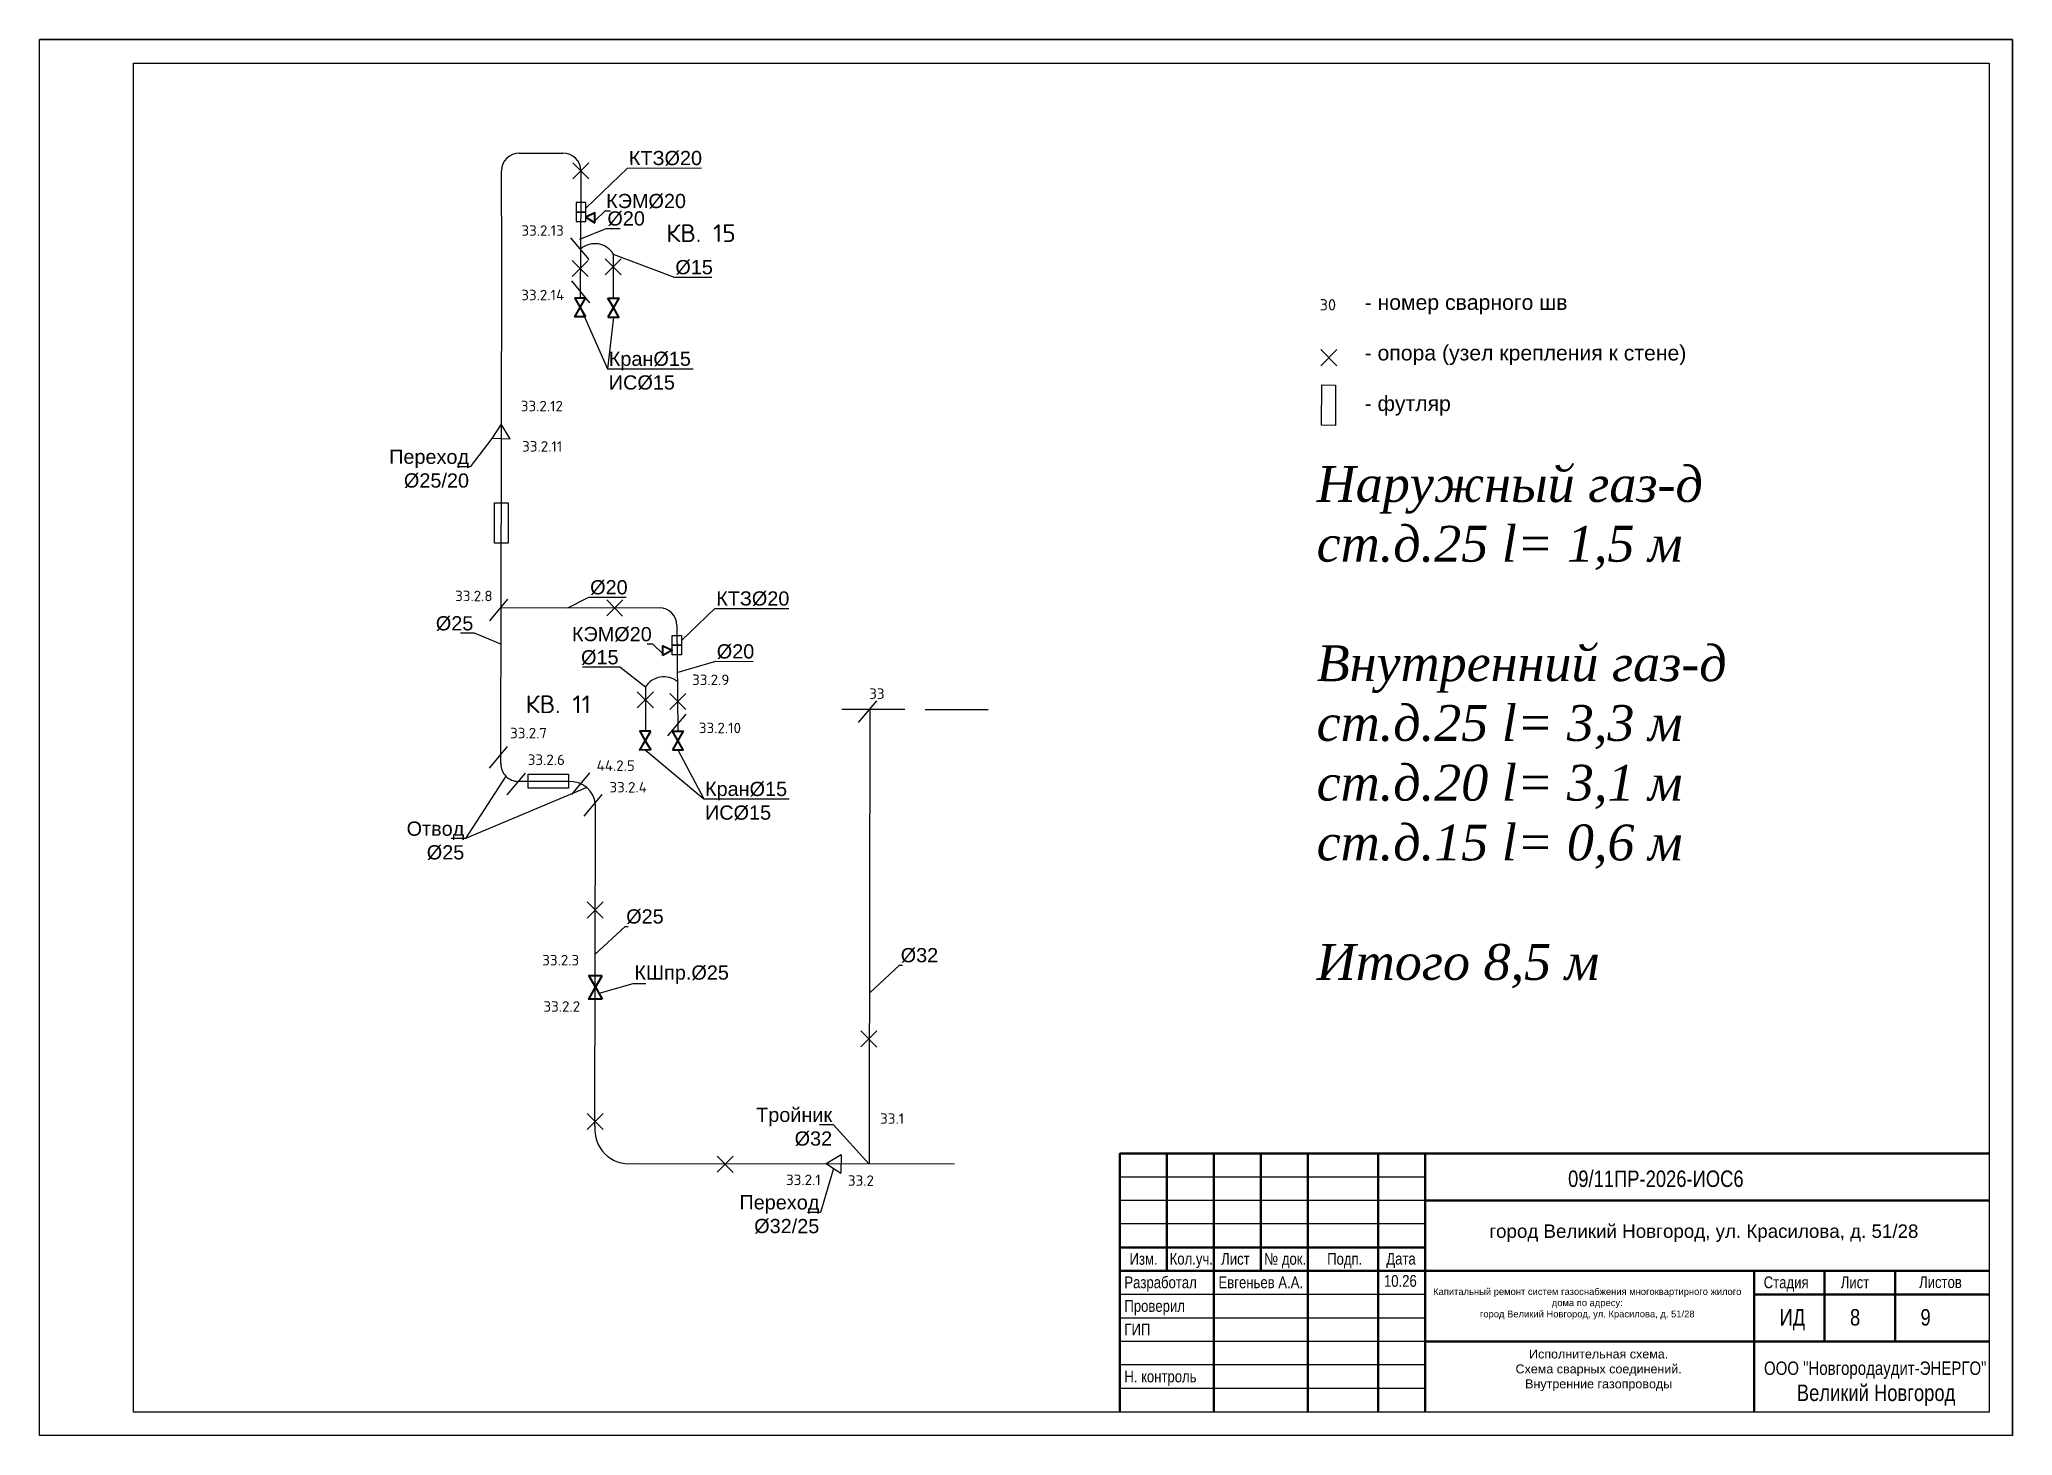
# Model space of a CAD drawing. Header units: inches. Extents: x -6029 to 5084, y 17021 to 24879.
import ezdxf
from ezdxf import colors
from ezdxf.entities.mleader import LeaderData, LeaderLine
from ezdxf.enums import TextEntityAlignment as Align
from ezdxf.math import Vec2, Vec3

# ---------------------------------------------------------------- set-up
doc = ezdxf.new("R2010")
doc.units = ezdxf.units.IN
doc.header["$MEASUREMENT"] = 0
doc.linetypes.add('ACAD_ISO02W100', pattern=[15, 12, -3])
doc.layers.get('0').update_dxf_attribs({"color": 18, "true_color": 0x000000})
for name, color, linetype, lineweight in [('анп Рамка жирная', 7, 'Continuous', 50), ('ГП_Таbлицы', 7, 'Continuous', 50), ('Трубы', 7, 'Continuous', 40)]:
    doc.layers.add(name, color=color, linetype=linetype, lineweight=lineweight)
doc.styles.add('ISO', font='arial.ttf')
doc.styles.add('PROFIL', font='simplex.shx')
doc.styles.get("Standard").update_dxf_attribs({"font": 'arial.ttf'})
doc.mleader_styles.duplicate_entry("Standard", '')

msp = doc.modelspace()

# ---------------------------------------------------------------- linework, layer by layer
at = {"color": 18, "true_color": 0x000000}
for p, q in [((-3326, 24240), (-3080, 24240)), ((-3425, 23633), (-3426, 24140)), ((-2980, 24141), (-2980, 24018)), ((-3427, 22615), (-3425, 23633)), ((-2797, 23670), (-2797, 23424)), ((-3429, 21682), (-3427, 22615)), ((-3431, 20902), (-3429, 21682)), ((-3429, 21682), (-2538, 21680)), ((-2616, 21233), (-2616, 20987)), ((-1510, 21109), (-1154, 21109)), ((-1352, 21108), (-1355, 18752)), ((-1041, 21108), (-686, 21107)), ((-3431, 20803), (-3431, 20902)), ((-3049, 20702), (-3331, 20703)), ((-2900, 18762), (-2897, 20573)), ((-1355, 18752), (-1355, 18549)), ((-875, 18549), (-2688, 18551))]:
    msp.add_line(p, q, dxfattribs=at)
at = {"color": 0}
for p, q in [((-2934, 24095), (-3025, 24186)), ((-2935, 24186), (-3025, 24095)), ((-2980, 24018), (-2983, 23424)), ((-2933, 23641), (-3035, 23763)), ((-2939, 23545), (-3029, 23636)), ((-2939, 23636), (-3029, 23545)), ((-2752, 23554), (-2842, 23645)), ((-2752, 23645), (-2842, 23554)), ((-2929, 23397), (-3031, 23520)), ((1188, 23043), (1278, 23134)), ((1188, 23134), (1278, 23043)), ((-3428, 22714), (-3481, 22633)), ((-3377, 22631), (-3428, 22714)), ((-3377, 22630), (-3480, 22633)), ((-3492, 21606), (-3391, 21729)), ((-2834, 21635), (-2743, 21725)), ((-2834, 21725), (-2744, 21634)), ((-2438, 21580), (-2434, 20986)), ((-2571, 21208), (-2662, 21117)), ((-2571, 21117), (-2662, 21207)), ((-2479, 21108), (-2388, 21198)), ((-2479, 21198), (-2388, 21108)), ((-1415, 21034), (-1313, 21157)), ((-2489, 20960), (-2387, 21082)), ((-3494, 20777), (-3392, 20899)), ((-3394, 20627), (-3292, 20749)), ((-3031, 20629), (-2929, 20751)), ((-2961, 20507), (-2859, 20629)), ((-2944, 19934), (-2853, 20025)), ((-2944, 20025), (-2854, 19934)), ((-1403, 19208), (-1312, 19298)), ((-1403, 19298), (-1312, 19207)), ((-2944, 18744), (-2853, 18834)), ((-2944, 18834), (-2854, 18744)), ((-2212, 18503), (-2121, 18593)), ((-2212, 18593), (-2122, 18502)), ((-1513, 18600), (-1597, 18550)), ((-1513, 18600), (-1515, 18497)), ((-1596, 18550), (-1515, 18497))]:
    msp.add_line(p, q, dxfattribs=at)
for points in [[(-2952, 23962), (-3006, 23962), (-3006, 23908), (-2952, 23908)], [(-2952, 23908), (-3006, 23908), (-3006, 23854), (-2952, 23854)], [(1193, 22708), (1194, 22935), (1272, 22934), (1271, 22707)], [(-3466, 22044), (-3466, 22271), (-3388, 22271), (-3388, 22044)], [(-2466, 21524), (-2412, 21524), (-2412, 21470), (-2466, 21470)], [(-2466, 21470), (-2412, 21470), (-2412, 21416), (-2466, 21416)], [(-3049, 20665), (-3276, 20665), (-3276, 20743), (-3049, 20743)]]:
    msp.add_lwpolyline(points, close=True, dxfattribs=at)
at = {"color": 0, "lineweight": 40}
for points in [[(-2900, 23848), (-2900, 23904), (-2951, 23879)], [(-2953, 23423), (-3014, 23423), (-2984, 23371)], [(-2953, 23318), (-3014, 23318), (-2984, 23371)], [(-2827, 23423), (-2766, 23423), (-2796, 23370)], [(-2827, 23317), (-2766, 23317), (-2796, 23370)], [(-2517, 21411), (-2517, 21466), (-2466, 21442)], [(-2586, 20985), (-2647, 20985), (-2617, 20932)], [(-2586, 20880), (-2647, 20879), (-2617, 20932)], [(-2464, 20986), (-2403, 20986), (-2434, 20933)], [(-2464, 20880), (-2403, 20880), (-2434, 20933)], [(-2859, 19609), (-2935, 19609), (-2897, 19544)], [(-2859, 19478), (-2935, 19478), (-2897, 19544)]]:
    msp.add_lwpolyline(points, close=True, dxfattribs=at)
at = {"color": 18, "true_color": 0x000000}
for centre, radius, start, end in [((-3326, 24140), 100, 90.1262, 180.1262), ((-3080, 24140), 100, 0.1262, 90.1262), ((-2538, 21580), 100, 0.3825, 89.8738), ((-3331, 20803), 100, 179.8738, 269.8738), ((-3039, 20559), 143, 5.3954, 93.765), ((-2709, 18743), 192, 174.3142, 276.3203)]:
    msp.add_arc(centre, radius, start, end, dxfattribs=at)
at = {"color": 0}
for centre, start, end in [((-2901, 23608), 30.9646, 129.7435), ((-2512, 21170), 50.2565, 149.0354)]:
    msp.add_arc(centre, 122, start, end, dxfattribs=at)
at = {"layer": 'анп Рамка жирная', "color": 7, "lineweight": 30, "ltscale": 0.001}
for p, q in [((-6029, 24879), (5084, 24879)), ((-6029, 17021), (-6029, 24879)), ((5084, 24879), (-6029, 24879)), ((5084, 24879), (5084, 17021)), ((-5500, 17153), (-5500, 24747)), ((-5500, 24747), (4952, 24747)), ((4952, 24747), (4952, 17153)), ((4952, 17153), (-5500, 17153)), ((5084, 17021), (-6029, 17021))]:
    msp.add_line(p, q, dxfattribs=at)
at = {"layer": 'анп Рамка жирная', "color": 0, "lineweight": 30, "ltscale": 0.001}
msp.add_line((5084, 17021), (5084, 24879), dxfattribs=at)
at = {"layer": 'ГП_Таbлицы', "color": 7}
for p, q in [((322, 18608), (322, 17947)), ((586, 18608), (586, 17153)), ((851, 18608), (851, 17947)), ((1115, 18608), (1115, 17153)), ((1512, 18608), (1512, 17153)), ((1777, 18608), (1777, 17153)), ((1777, 18344), (4952, 18344)), ((1777, 18079), (57, 18079)), ((57, 17947), (4952, 17947)), ((3629, 17947), (3629, 17153)), ((4026, 17947), (4026, 17550)), ((4423, 17947), (4423, 17550)), ((3629, 17815), (4952, 17815)), ((1777, 17550), (4952, 17550))]:
    msp.add_line(p, q, dxfattribs=at)
at = {"layer": 'ГП_Таbлицы', "color": 7, "lineweight": -3}
for p, q in [((1777, 18476), (57, 18476)), ((1777, 18344), (57, 18344)), ((1777, 18212), (57, 18212)), ((1777, 17815), (57, 17815)), ((1777, 17682), (57, 17682)), ((1777, 17550), (57, 17550)), ((1777, 17418), (57, 17418)), ((1777, 17285), (57, 17285))]:
    msp.add_line(p, q, dxfattribs=at)
at = {"layer": 'ГП_Таbлицы', "color": 7}
msp.add_lwpolyline([(57, 17153), (57, 18608), (4952, 18608)], dxfattribs=at)

# ---------------------------------------------------------------- texts
at = {"color": 0, "style": 'PROFIL'}
for s, height, rotation, p in [('33.2.13', 59, 0.1262, (-3195, 23804)), ('КВ. 15', 100, 0.1262, (-2303, 23789)), ('33.2.14', 59, 0.1262, (-3194, 23441)), ('33.2.12', 59, 359.8738, (-3199, 22816)), ('33.2.11', 59, 359.8738, (-3197, 22589)), ('33.2.8', 59, 359.8738, (-3582, 21747)), ('33.2.9', 59, 359.8738, (-2248, 21275)), ('33', 59, 359.8738, (-1312, 21197)), ('КВ. 11', 100, 359.8738, (-3107, 21137)), ('33.2.7', 59, 359.8738, (-3274, 20975)), ('33.2.10', 59, 359.8738, (-2196, 21004)), ('33.2.6', 59, 359.8738, (-3174, 20825)), ('44.2.5', 59, 359.8738, (-2783, 20792)), ('33.2.4', 59, 359.8738, (-2713, 20670)), ('33.1', 59, 359.8738, (-1226, 18805)), ('33.2.1', 59, 359.8738, (-1726, 18460)), ('33.2', 59, 359.8738, (-1402, 18456))]:
    msp.add_text(s, height=height, rotation=rotation, dxfattribs=at).set_placement(p, align=Align.MIDDLE)
for s, height, p in [('30', 63.9, (1228, 23386)), ('33.2.3', 59, (-3093, 19697)), ('33.2.2', 59, (-3087, 19436))]:
    msp.add_text(s, height=height, dxfattribs=at).set_placement(p, align=Align.MIDDLE)
at = {"insert": (938, 23585), "char_height": 85.38, "attachment_point": 1}
msp.add_mtext_dynamic_manual_height_columns('\\P               - номер сварного шв\\P\\P               - опора (узел крепления к стене)\\P\\P               - футляр', width=4332.81, gutter_width=2.67, heights=[-823], dxfattribs=at)
at = {"lineweight": 25, "insert": (1165, 22478), "char_height": 201.74, "width": 3302.93, "attachment_point": 1}
msp.add_mtext('{\\fTimes New Roman|b0|i1|c204|p18;Наружный газ-д\\Pст.д.25 \\fTimes New Roman|b0|i1|c0|p18;l= \\fTimes New Roman|b0|i1|c204|p18;1,5 м\\P\\PВнутренний газ-д\\Pст.д.25 l= 3,3 м\\Pст.д.20 l= 3,1 м\\Pст.д.15 l= 0,6 м\\P\\PИтого 8,5 м}', dxfattribs=at)
at = {"layer": 'ГП_Таbлицы', "color": 7, "style": 'ISO', "width": 0.8}
for s, height, p in [('09/11ПР-2026-ИОС6', 92.61, (2581, 18420)), ('Изм.', 66.1, (111, 17982)), ('Кол.уч.', 66.1, (337, 17983)), ('Лист', 66.1, (627, 17982)), ('№ док.', 66.1, (869, 17982)), ('Подп.', 66.1, (1224, 17982)), ('Дата', 66.1, (1557, 17983)), ('Разработал', 66.1, (82, 17850)), ('Евгеньев А.А.', 66.15, (612, 17850)), ('10.26', 66.1, (1544, 17858)), ('Стадия', 66.1, (3683, 17850)), ('Лист', 66.1, (4117, 17850)), ('Листов', 66.1, (4558, 17851)), ('Проверил', 66.1, (82, 17717)), ('ИД', 92.6, (3772, 17640)), ('8', 92.6, (4169, 17640)), ('9', 92.6, (4566, 17640)), ('ГИП', 66.1, (82, 17585)), ('Н. контроль', 66.15, (82, 17320))]:
    msp.add_text(s, height=height, dxfattribs=at).set_placement(p)
for s, height, p in [('ООО "Новгородаудит-ЭНЕРГО"', 75.6, (4311, 17362)), ('Великий Новгород', 92.61, (4316, 17215))]:
    msp.add_text(s, height=height, dxfattribs=at).set_placement(p, align=Align.CENTER)
at = {"layer": 'Трубы', "linetype": 'ACAD_ISO02W100', "attachment_point": 1}
for s, width, heights, insert, char_height in [('\\pxt26;город Великий Новгород, ул. Красилова, д. 51/28', 3046.88, [-99.1], (2137, 18209), 75.6), ('\\pxa0.66667,sm1,qc;Капитальный ремонт систем газоснабжения многоквартирного жилого дома по адресу:\\P\\pa0.25,s*,t26;город Великий Новгород, ул. Красилова, д. 51/28', 1770, [-202], (1804, 17850), 37.8), ('\\pxa0.66667,sm1,qc;Исполнительная схема.\\PСхема сварных соединений.\\PВнутренние газопроводы', 1916.71, [-303], (1795, 17505), 50.4)]:
    msp.add_mtext_dynamic_manual_height_columns(s, width=width, gutter_width=3.15, heights=heights, dxfattribs=dict(at, insert=insert, char_height=char_height))

# ---------------------------------------------------------------- leaders
at = {"color": 0}
ml = msp.add_multileader_mtext('', dxfattribs=at)
ml.set_content('КТЗ%%C20')
ml.set_leader_properties(color=256)
ml.build(insert=Vec2(0, 0))
ml.multileader.update_dxf_attribs({"has_dogleg": 0, "text_left_attachment_type": 6, "text_right_attachment_type": 6, "dogleg_length": 2, "arrow_head_size": 0})
ctx = ml.context
ctx.base_point, ctx.char_height, ctx.arrow_head_size, ctx.landing_gap_size, ctx.plane_origin, ctx.plane_x_axis, ctx.plane_y_axis = Vec3(-2716, 24156), 80, 0, 6.45, Vec3(-2432, 23988), Vec3(1, 0.000745, 0), Vec3(-0.000745, 1, 0)
ctx.left_attachment, ctx.right_attachment = 6, 6
notes = []
notes.append((ctx, [(1, (1, 1, 0), (-2718, 24156), (1, 0.000745, 0), 2, [(0, [(-2952, 23930)], 0, [])])]))
ctx.mtext.insert, ctx.mtext.text_direction, ctx.mtext.rotation, ctx.mtext.width, ctx.mtext.defined_height, ctx.mtext.flow_direction = Vec3(-2709, 24252), Vec3(1, 0.000745, 0), 0.000745, 419.1, 0.431, 5
ml = msp.add_multileader_mtext('', dxfattribs=at)
ml.set_content('КЭМ%%C20')
ml.set_leader_properties(color=256)
ml.build(insert=Vec2(0, 0))
ml.multileader.update_dxf_attribs({"has_dogleg": 0, "text_left_attachment_type": 6, "text_right_attachment_type": 6, "dogleg_length": 2, "arrow_head_size": 0})
ctx = ml.context
ctx.base_point, ctx.char_height, ctx.arrow_head_size, ctx.landing_gap_size, ctx.plane_origin, ctx.plane_x_axis, ctx.plane_y_axis = Vec3(-2843, 23914), 80, 0, 6.45, Vec3(-1088, 23764), Vec3(1, 0.000745, 0), Vec3(-0.000745, 1, 0)
ctx.left_attachment, ctx.right_attachment = 6, 6
notes.append((ctx, [(1, (1, 1, 0), (-2845, 23914), (1, 0.000745, 0), 2, [(0, [(-2900, 23858)], 0, [])])]))
ctx.mtext.insert, ctx.mtext.text_direction, ctx.mtext.rotation, ctx.mtext.width, ctx.mtext.defined_height, ctx.mtext.flow_direction = Vec3(-2837, 24010), Vec3(1, 0.000745, 0), 0.000745, 24.57, 12.2, 5
ml = msp.add_multileader_mtext('', dxfattribs=at)
ml.set_content('%%C20')
ml.set_leader_properties(color=256)
ml.build(insert=Vec2(0, 0))
ml.multileader.update_dxf_attribs({"has_dogleg": 0, "text_left_attachment_type": 6, "text_right_attachment_type": 6, "dogleg_length": 2, "arrow_head_size": 0})
ctx = ml.context
ctx.base_point, ctx.char_height, ctx.arrow_head_size, ctx.landing_gap_size, ctx.plane_origin, ctx.plane_x_axis, ctx.plane_y_axis = Vec3(-2837, 23816), 80, 0, 6.45, Vec3(-2393, 23153), Vec3(1, 0.000745, 0), Vec3(-0.000745, 1, 0)
ctx.left_attachment, ctx.right_attachment = 6, 6
notes.append((ctx, [(1, (1, 1, 0), (-2839, 23816), (1, 0.000745, 0), 2, [(1, [(-2985, 23756)], 0, [])])]))
ctx.mtext.insert, ctx.mtext.text_direction, ctx.mtext.rotation, ctx.mtext.width, ctx.mtext.defined_height, ctx.mtext.flow_direction = Vec3(-2830, 23912), Vec3(1, 0.000745, 0), 0.000745, 71.66, 96, 5
ml = msp.add_multileader_mtext('', dxfattribs=at)
ml.set_content('%%C15')
ml.set_leader_properties(color=256)
ml.build(insert=Vec2(0, 0))
ml.multileader.update_dxf_attribs({"has_dogleg": 0, "text_left_attachment_type": 6, "text_right_attachment_type": 6, "dogleg_length": 2, "arrow_head_size": 0})
ctx = ml.context
ctx.base_point, ctx.char_height, ctx.arrow_head_size, ctx.landing_gap_size, ctx.plane_origin, ctx.plane_x_axis, ctx.plane_y_axis = Vec3(-2453, 23542), 80, 0, 6.45, Vec3(-2948, 23669), Vec3(1, -0.000745, 0), Vec3(0.000745, 1, 0)
ctx.left_attachment, ctx.right_attachment = 6, 6
notes.append((ctx, [(0, (1, 1, 0), (-2455, 23542), (1, -0.000745, 0), 2, [(0, [(-2797, 23671)], 0, [])])]))
ctx.mtext.insert, ctx.mtext.text_direction, ctx.mtext.rotation, ctx.mtext.flow_direction = Vec3(-2447, 23638), Vec3(1, -0.000745, 0), 6.28244, 5
ml = msp.add_multileader_mtext('', dxfattribs=at)
ml.set_content('Кран%%C15\\PИС%%C15')
ml.set_leader_properties(color=256)
ml.build(insert=Vec2(0, 0))
ml.multileader.update_dxf_attribs({"has_dogleg": 0, "text_left_attachment_type": 6, "text_right_attachment_type": 6, "dogleg_length": 2, "arrow_head_size": 0})
ctx = ml.context
ctx.base_point, ctx.char_height, ctx.arrow_head_size, ctx.landing_gap_size, ctx.plane_origin, ctx.plane_x_axis, ctx.plane_y_axis = Vec3(-2829, 23026), 80, 0, 6.45, Vec3(-2309, 22876), Vec3(1, 0.000745, 0), Vec3(-0.000745, 1, 0)
ctx.left_attachment, ctx.right_attachment = 6, 6
notes.append((ctx, [(1, (1, 1, 0), (-2831, 23026), (1, 0.000745, 0), 2, [(0, [(-2975, 23356)], 0, []), (1, [(-2796, 23317)], 0, [])])]))
ctx.mtext.insert, ctx.mtext.text_direction, ctx.mtext.rotation, ctx.mtext.width, ctx.mtext.defined_height, ctx.mtext.flow_direction = Vec3(-2822, 23122), Vec3(1, 0.000745, 0), 0.000745, 1277.78, 215, 5
ml = msp.add_multileader_mtext('', dxfattribs=at)
ml.set_content('\tПереход\\P%%C25/20')
ml.set_leader_properties(color=256)
ml.build(insert=Vec2(0, 0))
ml.multileader.update_dxf_attribs({"has_dogleg": 0, "text_left_attachment_type": 6, "text_right_attachment_type": 6, "dogleg_length": 2, "arrow_head_size": 0})
ctx = ml.context
ctx.base_point, ctx.char_height, ctx.arrow_head_size, ctx.landing_gap_size, ctx.plane_origin, ctx.plane_x_axis, ctx.plane_y_axis = Vec3(-4054, 22475), 80, 0, 6.45, Vec3(-4513, 22718), Vec3(0.999998, -0.002203, 0), Vec3(0.002203, 0.999998, 0)
ctx.left_attachment, ctx.right_attachment, ctx.text_align_type = 6, 6, 2
notes.append((ctx, [(1, (1, 1, 0), (-3601, 22474), (-0.999998, 0.002203, 0), 2, [(0, [(-3480, 22633)], 0, [])])]))
ctx.mtext.insert, ctx.mtext.text_direction, ctx.mtext.rotation, ctx.mtext.width, ctx.mtext.alignment, ctx.mtext.flow_direction = Vec3(-3609, 22570), Vec3(0.999998, -0.002203, 0), 6.280982, 65.22, 3, 5
ml = msp.add_multileader_mtext('', dxfattribs=at)
ml.set_content('%%C20')
ml.set_leader_properties(color=256)
ml.build(insert=Vec2(0, 0))
ml.multileader.update_dxf_attribs({"has_dogleg": 0, "text_left_attachment_type": 6, "text_right_attachment_type": 6, "dogleg_length": 2, "arrow_head_size": 0})
ctx = ml.context
ctx.base_point, ctx.char_height, ctx.arrow_head_size, ctx.landing_gap_size, ctx.plane_origin, ctx.plane_x_axis, ctx.plane_y_axis = Vec3(-2934, 21740), 80, 0, 6.45, Vec3(-3905, 21077), Vec3(1, -0.000745, 0), Vec3(0.000745, 1, 0)
ctx.left_attachment, ctx.right_attachment = 6, 6
notes.append((ctx, [(0, (1, 1, 0), (-2936, 21740), (1, -0.000745, 0), 2, [(1, [(-3052, 21681)], 0, [])])]))
ctx.mtext.insert, ctx.mtext.text_direction, ctx.mtext.rotation, ctx.mtext.width, ctx.mtext.defined_height, ctx.mtext.flow_direction = Vec3(-2927, 21836), Vec3(1, -0.000745, 0), 6.28244, 612.02, 6.73, 5
ml = msp.add_multileader_mtext('', dxfattribs=at)
ml.set_content('КТЗ%%C20')
ml.set_leader_properties(color=256)
ml.build(insert=Vec2(0, 0))
ml.multileader.update_dxf_attribs({"has_dogleg": 0, "text_left_attachment_type": 6, "text_right_attachment_type": 6, "dogleg_length": 2, "arrow_head_size": 0})
ctx = ml.context
ctx.base_point, ctx.char_height, ctx.arrow_head_size, ctx.landing_gap_size, ctx.plane_origin, ctx.plane_x_axis, ctx.plane_y_axis = Vec3(-2224, 21677), 80, 0, 6.45, Vec3(-2986, 21550), Vec3(1, -0.000745, 0), Vec3(0.000745, 1, 0)
ctx.left_attachment, ctx.right_attachment = 6, 6
notes.append((ctx, [(0, (1, 1, 0), (-2226, 21677), (1, -0.000745, 0), 2, [(0, [(-2412, 21497)], 0, [])])]))
ctx.mtext.insert, ctx.mtext.text_direction, ctx.mtext.rotation, ctx.mtext.width, ctx.mtext.defined_height, ctx.mtext.flow_direction = Vec3(-2217, 21773), Vec3(1, -0.000745, 0), 6.28244, 419.1, 0.431, 5
ml = msp.add_multileader_mtext('', dxfattribs=at)
ml.set_content('%%C25')
ml.set_leader_properties(color=256)
ml.build(insert=Vec2(0, 0))
ml.multileader.update_dxf_attribs({"has_dogleg": 0, "text_left_attachment_type": 6, "text_right_attachment_type": 6, "dogleg_length": 2, "arrow_head_size": 0})
ctx = ml.context
ctx.base_point, ctx.char_height, ctx.arrow_head_size, ctx.landing_gap_size, ctx.plane_origin, ctx.plane_x_axis, ctx.plane_y_axis = Vec3(-3794, 21537), 80, 0, 6.45, Vec3(-4023, 20873), Vec3(1, -0.000745, 0), Vec3(0.000745, 1, 0)
ctx.left_attachment, ctx.right_attachment, ctx.text_align_type = 6, 6, 2
notes.append((ctx, [(1, (1, 1, 0), (-3577, 21537), (-1, 0.000745, 0), 2, [(1, [(-3430, 21476)], 0, [])])]))
ctx.mtext.insert, ctx.mtext.text_direction, ctx.mtext.rotation, ctx.mtext.width, ctx.mtext.defined_height, ctx.mtext.alignment, ctx.mtext.flow_direction = Vec3(-3585, 21633), Vec3(1, -0.000745, 0), 6.28244, 71.66, 96, 3, 5
ml = msp.add_multileader_mtext('', dxfattribs=at)
ml.set_content('КЭМ%%C20')
ml.set_leader_properties(color=256)
ml.build(insert=Vec2(0, 0))
ml.multileader.update_dxf_attribs({"has_dogleg": 0, "text_left_attachment_type": 6, "text_right_attachment_type": 6, "dogleg_length": 2, "arrow_head_size": 0})
ctx = ml.context
ctx.base_point, ctx.char_height, ctx.arrow_head_size, ctx.landing_gap_size, ctx.plane_origin, ctx.plane_x_axis, ctx.plane_y_axis = Vec3(-3023, 21477), 80, 0, 6.45, Vec3(-4330, 21327), Vec3(1, -0.000745, 0), Vec3(0.000745, 1, 0)
ctx.left_attachment, ctx.right_attachment, ctx.text_align_type = 6, 6, 2
notes.append((ctx, [(1, (1, 1, 0), (-2572, 21476), (-1, 0.000745, 0), 2, [(0, [(-2517, 21421)], 0, [])])]))
ctx.mtext.insert, ctx.mtext.text_direction, ctx.mtext.rotation, ctx.mtext.width, ctx.mtext.defined_height, ctx.mtext.alignment, ctx.mtext.flow_direction = Vec3(-2580, 21572), Vec3(1, -0.000745, 0), 6.28244, 24.57, 12.2, 3, 5
ml = msp.add_multileader_mtext('', dxfattribs=at)
ml.set_content('%%C20')
ml.set_leader_properties(color=256)
ml.build(insert=Vec2(0, 0))
ml.multileader.update_dxf_attribs({"has_dogleg": 0, "text_left_attachment_type": 6, "text_right_attachment_type": 6, "dogleg_length": 2, "arrow_head_size": 0})
ctx = ml.context
ctx.base_point, ctx.char_height, ctx.arrow_head_size, ctx.landing_gap_size, ctx.plane_origin, ctx.plane_x_axis, ctx.plane_y_axis = Vec3(-2220, 21379), 80, 0, 6.45, Vec3(-3024, 20715), Vec3(1, -0.000745, 0), Vec3(0.000745, 1, 0)
ctx.left_attachment, ctx.right_attachment = 6, 6
notes.append((ctx, [(0, (1, 1, 0), (-2222, 21379), (1, -0.000745, 0), 2, [(1, [(-2432, 21318)], 0, [])])]))
ctx.mtext.insert, ctx.mtext.text_direction, ctx.mtext.rotation, ctx.mtext.width, ctx.mtext.defined_height, ctx.mtext.flow_direction = Vec3(-2214, 21475), Vec3(1, -0.000745, 0), 6.28244, 445.04, 95.7, 5
ml = msp.add_multileader_mtext('', dxfattribs=at)
ml.set_content('%%C15')
ml.set_leader_properties(color=256)
ml.build(insert=Vec2(0, 0))
ml.multileader.update_dxf_attribs({"has_dogleg": 0, "text_left_attachment_type": 6, "text_right_attachment_type": 6, "dogleg_length": 2, "arrow_head_size": 0})
ctx = ml.context
ctx.base_point, ctx.char_height, ctx.arrow_head_size, ctx.landing_gap_size, ctx.plane_origin, ctx.plane_x_axis, ctx.plane_y_axis = Vec3(-2976, 21346), 80, 0, 6.45, Vec3(-2465, 21232), Vec3(1, 0.000745, 0), Vec3(-0.000745, 1, 0)
ctx.left_attachment, ctx.right_attachment, ctx.text_align_type = 6, 6, 2
notes.append((ctx, [(0, (1, 1, 0), (-2758, 21346), (-1, -0.000745, 0), 2, [(0, [(-2616, 21233)], 0, [])])]))
ctx.mtext.insert, ctx.mtext.text_direction, ctx.mtext.rotation, ctx.mtext.alignment, ctx.mtext.flow_direction = Vec3(-2767, 21442), Vec3(1, 0.000745, 0), 0.000745, 3, 5
ml = msp.add_multileader_mtext('', dxfattribs=at)
ml.set_content('Кран%%C15\\PИС%%C15')
ml.set_leader_properties(color=256)
ml.build(insert=Vec2(0, 0))
ml.multileader.update_dxf_attribs({"has_dogleg": 0, "text_left_attachment_type": 6, "text_right_attachment_type": 6, "dogleg_length": 2, "arrow_head_size": 0})
ctx = ml.context
ctx.base_point, ctx.char_height, ctx.arrow_head_size, ctx.landing_gap_size, ctx.plane_origin, ctx.plane_x_axis, ctx.plane_y_axis = Vec3(-2287, 20605), 80, 0, 6.45, Vec3(-3109, 20438), Vec3(1, -0.000745, 0), Vec3(0.000745, 1, 0)
ctx.left_attachment, ctx.right_attachment = 6, 6
notes.append((ctx, [(0, (1, 1, 0), (-2289, 20605), (1, -0.000745, 0), 2, [(0, [(-2434, 20880)], 0, []), (1, [(-2617, 20880)], 0, [])])]))
ctx.mtext.insert, ctx.mtext.text_direction, ctx.mtext.rotation, ctx.mtext.width, ctx.mtext.defined_height, ctx.mtext.flow_direction = Vec3(-2280, 20701), Vec3(1, -0.000745, 0), 6.28244, 1277.78, 215, 5
ml = msp.add_multileader_mtext('', dxfattribs=at)
ml.set_content('Отвод %%C25')
ml.set_leader_properties(color=256)
ml.build(insert=Vec2(0, 0))
ml.multileader.update_dxf_attribs({"has_dogleg": 0, "text_left_attachment_type": 6, "text_right_attachment_type": 6, "dogleg_length": 2, "arrow_head_size": 0})
ctx = ml.context
ctx.base_point, ctx.char_height, ctx.arrow_head_size, ctx.landing_gap_size, ctx.plane_origin, ctx.plane_x_axis, ctx.plane_y_axis = Vec3(-3959, 20382), 80, 0, 6.45, Vec3(-3994, 20130), Vec3(1, -0.000745, 0), Vec3(0.000745, 1, 0)
ctx.left_attachment, ctx.right_attachment, ctx.text_align_type = 6, 6, 2
notes.append((ctx, [(1, (1, 1, 0), (-3628, 20381), (-1, 0.000745, 0), 2, [(1, [(-3402, 20732)], 0, []), (0, [(-2946, 20668)], 0, [])])]))
ctx.mtext.insert, ctx.mtext.text_direction, ctx.mtext.rotation, ctx.mtext.width, ctx.mtext.defined_height, ctx.mtext.alignment, ctx.mtext.flow_direction = Vec3(-3636, 20477), Vec3(1, -0.000745, 0), 6.28244, 71.82, 311, 3, 5
ml = msp.add_multileader_mtext('', dxfattribs=at)
ml.set_content('%%C25')
ml.set_leader_properties(color=256)
ml.build(insert=Vec2(0, 0))
ml.multileader.update_dxf_attribs({"has_dogleg": 0, "text_left_attachment_type": 6, "text_right_attachment_type": 6, "dogleg_length": 2, "arrow_head_size": 0})
ctx = ml.context
ctx.base_point, ctx.char_height, ctx.arrow_head_size, ctx.landing_gap_size, ctx.plane_origin, ctx.plane_x_axis, ctx.plane_y_axis = Vec3(-2730, 19887), 80, 0, 6.45, Vec3(-3341, 19752), Vec3(1, -0.000745, 0), Vec3(0.000745, 1, 0)
ctx.left_attachment, ctx.right_attachment = 6, 6
notes.append((ctx, [(0, (1, 1, 0), (-2732, 19887), (1, -0.000745, 0), 2, [(0, [(-2898, 19731)], 0, [])])]))
ctx.mtext.insert, ctx.mtext.text_direction, ctx.mtext.rotation, ctx.mtext.width, ctx.mtext.flow_direction = Vec3(-2724, 19983), Vec3(1, -0.000745, 0), 6.28244, 9.72, 5
ml = msp.add_multileader_mtext('', dxfattribs=at)
ml.set_content('%%C32')
ml.set_leader_properties(color=256)
ml.build(insert=Vec2(0, 0))
ml.multileader.update_dxf_attribs({"has_dogleg": 0, "text_left_attachment_type": 6, "text_right_attachment_type": 6, "dogleg_length": 2, "arrow_head_size": 0})
ctx = ml.context
ctx.base_point, ctx.char_height, ctx.arrow_head_size, ctx.landing_gap_size, ctx.plane_origin, ctx.plane_x_axis, ctx.plane_y_axis = Vec3(-1184, 19669), 80, 0, 6.45, Vec3(-1794, 19534), Vec3(1, -0.000745, 0), Vec3(0.000745, 1, 0)
ctx.left_attachment, ctx.right_attachment = 6, 6
notes.append((ctx, [(0, (1, 1, 0), (-1186, 19669), (1, -0.000745, 0), 2, [(0, [(-1351, 19512)], 0, [])])]))
ctx.mtext.insert, ctx.mtext.text_direction, ctx.mtext.rotation, ctx.mtext.width, ctx.mtext.flow_direction = Vec3(-1178, 19765), Vec3(1, -0.000745, 0), 6.28244, 9.72, 5
ml = msp.add_multileader_mtext('', dxfattribs=at)
ml.set_content('\tКШпр.%%C25')
ml.set_leader_properties(color=256)
ml.build(insert=Vec2(0, 0))
ml.multileader.update_dxf_attribs({"has_dogleg": 0, "text_left_attachment_type": 6, "text_right_attachment_type": 6, "dogleg_length": 2, "arrow_head_size": 0})
ctx = ml.context
ctx.base_point, ctx.char_height, ctx.arrow_head_size, ctx.landing_gap_size, ctx.plane_origin, ctx.plane_x_axis, ctx.plane_y_axis = Vec3(-2685, 19565), 80, 0, 6.45, Vec3(-2229, 19402), Vec3(1, 0, 0), Vec3(0, 1, 0)
ctx.left_attachment, ctx.right_attachment = 6, 6
notes.append((ctx, [(1, (1, 1, 0), (-2687, 19565), (1, 0, 0), 2, [(0, [(-2877, 19511)], 0, [])])]))
ctx.mtext.insert, ctx.mtext.text_direction, ctx.mtext.width, ctx.mtext.flow_direction = Vec3(-2678, 19667), Vec3(1, 0, 0), 65.22, 5
ml = msp.add_multileader_mtext('', dxfattribs=at)
ml.set_content('Тройник %%C32')
ml.set_leader_properties(color=256)
ml.build(insert=Vec2(0, 0))
ml.multileader.update_dxf_attribs({"has_dogleg": 0, "text_left_attachment_type": 6, "text_right_attachment_type": 6, "dogleg_length": 2, "arrow_head_size": 0})
ctx = ml.context
ctx.base_point, ctx.char_height, ctx.arrow_head_size, ctx.landing_gap_size, ctx.plane_origin, ctx.plane_x_axis, ctx.plane_y_axis = Vec3(-1996, 18770), 80, 0, 6.45, Vec3(-2001, 17998), Vec3(1, -0.000745, 0), Vec3(0.000745, 1, 0)
ctx.left_attachment, ctx.right_attachment, ctx.text_align_type = 6, 6, 2
notes.append((ctx, [(1, (1, 1, 0), (-1555, 18770), (-1, 0.000745, 0), 2, [(1, [(-1355, 18549)], 0, [])])]))
ctx.mtext.insert, ctx.mtext.text_direction, ctx.mtext.rotation, ctx.mtext.width, ctx.mtext.defined_height, ctx.mtext.alignment, ctx.mtext.flow_direction = Vec3(-1564, 18866), Vec3(1, -0.000745, 0), 6.28244, 71.66, 96, 3, 5
ml = msp.add_multileader_mtext('', dxfattribs=at)
ml.set_content('\tПереход\\P%%C32/25')
ml.set_leader_properties(color=256)
ml.build(insert=Vec2(0, 0))
ml.multileader.update_dxf_attribs({"has_dogleg": 0, "text_left_attachment_type": 6, "text_right_attachment_type": 6, "dogleg_length": 2, "arrow_head_size": 0})
ctx = ml.context
ctx.base_point, ctx.char_height, ctx.arrow_head_size, ctx.landing_gap_size, ctx.plane_origin, ctx.plane_x_axis, ctx.plane_y_axis = Vec3(-2081, 18278), 80, 0, 6.45, Vec3(-2693, 18292), Vec3(0.999998, -0.002203, 0), Vec3(0.002203, 0.999998, 0)
ctx.left_attachment, ctx.right_attachment, ctx.text_align_type = 6, 6, 2
notes.append((ctx, [(1, (1, 1, 0), (-1628, 18277), (-0.999998, 0.002203, 0), 2, [(0, [(-1556, 18523)], 0, [])])]))
ctx.mtext.insert, ctx.mtext.text_direction, ctx.mtext.rotation, ctx.mtext.width, ctx.mtext.alignment, ctx.mtext.flow_direction = Vec3(-1636, 18373), Vec3(0.999998, -0.002203, 0), 6.280982, 65.22, 3, 5
for ctx, leaders in notes:
    for number, flags, end, landing, length, lines in leaders:
        leader = LeaderData()
        leader.index, (leader.has_last_leader_line, leader.has_dogleg_vector, leader.attachment_direction) = number, flags
        leader.last_leader_point, leader.dogleg_vector, leader.dogleg_length = Vec3(end), Vec3(landing), length
        for number, points, colour, breaks in lines:
            line = LeaderLine()
            line.index, line.vertices, line.color, line.breaks = number, Vec3.list(points), colors.encode_raw_color(colour), breaks
            leader.lines.append(line)
        ctx.leaders.append(leader)

doc.saveas('drawing.dxf')
